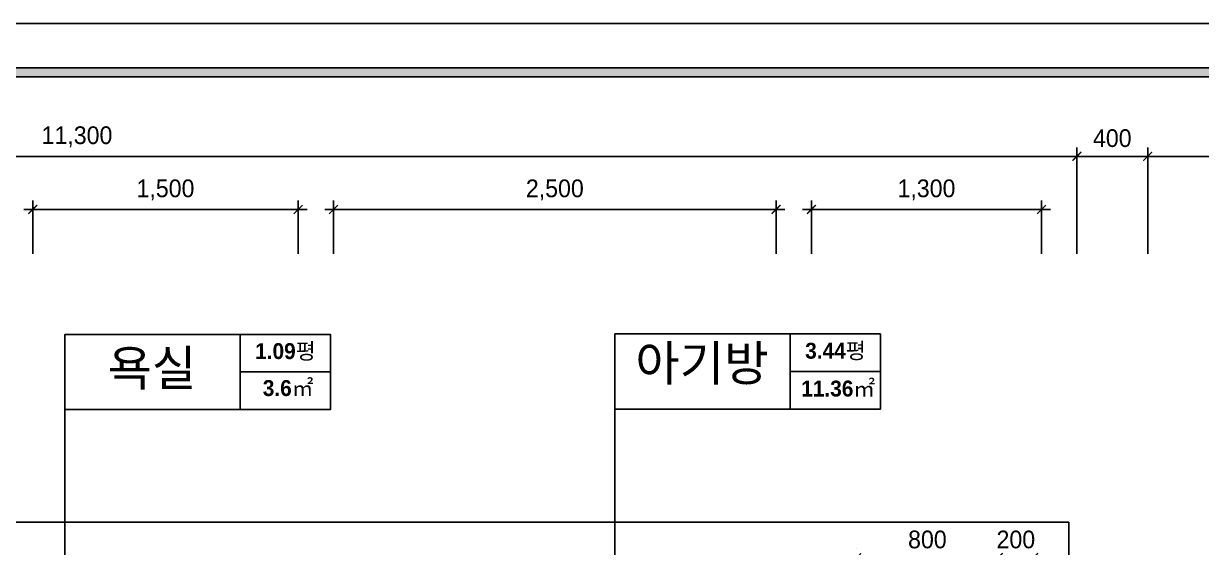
# Model space of a CAD drawing. Header units: inches. Extents: x 261411 to 598054, y 5888 to 34411.
# Drawn here: x 292346 to 299002, y 18279 to 21238 of the extents above; entities that cross this region are included whole.
import ezdxf
from ezdxf.enums import TextEntityAlignment as Align

# ---------------------------------------------------------------- set-up
doc = ezdxf.new("R2010")
doc.units = ezdxf.units.IN
doc.header["$LTSCALE"] = 50
doc.header["$MEASUREMENT"] = 0
for name, color, linetype in [('02-WAL', 2, 'Continuous'), ('03-TEXT', 3, 'Continuous'), ('07-DIM', 5, 'Continuous'), ('07-DIM WAL', 5, 'Continuous'), ('FORM(YOURNAME)-1', 1, 'Continuous'), ('FORM(YOURNAME)-11', 1, 'Continuous')]:
    doc.layers.add(name, color=color, linetype=linetype)
doc.styles.add('HY 울릉도 L', font='')
doc.styles.add('YOURNAME', font='HY울릉도M.TTF')
doc.styles.add('넥슨고딕', font='NEXONLv1GothicBold.ttf')
doc.styles.add('코레일둥고', font='Korail_Round_Gothic_Medium.ttf')
doc.styles.get('HY 울릉도 L').set_extended_font_data('HY울릉도L')
doc.dimstyles.new('50', dxfattribs={"dimscale": 50, "dimtxt": 2, "dimasz": 1, "dimexe": 1, "dimexo": 1, "dimgap": 1, "dimtad": 1, "dimdec": 0, "dimrnd": 0.05, "dimdsep": 46, "dimlunit": 6, "dimtxsty": 'HY 울릉도 L', "dimblk": 'ARCHTICK', "dimcen": 2.5, "dimdle": 1, "dimclrd": 133, "dimclre": 133, "dimclrt": 30, "dimadec": 0, "dimazin": 0, "dimtfac": 1, "dimtdec": 0, "dimtix": 1, "dimtmove": 2, "dimatfit": 3, "dimldrblk": 'ARCHTICK', "dimfxl": 1, "dimlwd": -1, "dimlwe": -1, "dimarcsym": 0})

# ---------------------------------------------------------------- blocks, each defined once
blk = doc.blocks.new('_ArchTick')
at = {"color": 0, "linetype": 'ByBlock', "const_width": 0.15}
blk.add_lwpolyline([(-0.5, -0.5), (0.5, 0.5)], dxfattribs=at)
blk = doc.blocks.new('*D807')
at = {"layer": '07-DIM WAL', "color": 133}
for p, q in [((297053.6, 18271), (297053.6, 18271)), ((297853.1, 18271), (297853.1, 18271)), ((297903.1, 18221), (297003.6, 18221))]:
    blk.add_line(p, q, dxfattribs=at)
at = {"layer": 'Defpoints', "color": 0}
for p in [(297053.6, 18221), (297053.6, 18221), (297853.1, 18221)]:
    blk.add_point(p, dxfattribs=at)
at = {"layer": '07-DIM WAL', "color": 133, "xscale": 50, "yscale": 50, "zscale": 50, "rotation": 180}
blk.add_blockref('_ArchTick', (297053.6, 18221), dxfattribs=at)
at = {"layer": '07-DIM WAL', "color": 133, "xscale": 50, "yscale": 50, "zscale": 50}
blk.add_blockref('_ArchTick', (297853.1, 18221), dxfattribs=at)
at = {"layer": '07-DIM WAL', "color": 30, "insert": (297453.3, 18323.1), "char_height": 100, "attachment_point": 5, "style": 'HY 울릉도 L'}
blk.add_mtext('800', dxfattribs=at)
blk = doc.blocks.new('*D808')
at = {"layer": '07-DIM WAL', "color": 133}
for p, q in [((297853.1, 18271), (297853.1, 18271)), ((298053.1, 18271), (298053.1, 18271)), ((297803.1, 18221), (298103.1, 18221))]:
    blk.add_line(p, q, dxfattribs=at)
at = {"layer": 'Defpoints', "color": 0}
for p in [(297853.1, 18221), (298053.1, 18221), (298053.1, 18221)]:
    blk.add_point(p, dxfattribs=at)
at = {"layer": '07-DIM WAL', "color": 133, "xscale": 50, "yscale": 50, "zscale": 50}
blk.add_blockref('_ArchTick', (297853.1, 18221), dxfattribs=at)
at = {"layer": '07-DIM WAL', "color": 133, "xscale": 50, "yscale": 50, "zscale": 50, "rotation": 180}
blk.add_blockref('_ArchTick', (298053.1, 18221), dxfattribs=at)
at = {"layer": '07-DIM WAL', "color": 30, "insert": (297953.1, 18323.1), "char_height": 100, "attachment_point": 5, "style": 'HY 울릉도 L'}
blk.add_mtext('200', dxfattribs=at)
blk = doc.blocks.new('vudauseh')
at = {"layer": '02-WAL'}
for p, q in [((276753.1, 18421), (265672.1, 18421)), ((276753.1, 18221), (276753.1, 18421))]:
    blk.add_line(p, q, dxfattribs=at)
blk = doc.blocks.new('cjswjdeh')
blk.add_blockref('vudauseh', (35396.2, -3661.2))
blk = doc.blocks.new('FORM-ELEVATION')
at = {"layer": 'FORM(YOURNAME)-11'}
h = blk.add_hatch(color=256, dxfattribs=at)
h.dxf.hatch_style = 1
h.paths.add_polyline_path([(-10309, 35708), (71691, 35708), (71691, 35508), (-10309, 35508)])
h.paths.add_polyline_path([(-10309, -21492), (71691, -21492), (71691, -21692), (-10309, -21692)])
at = {"layer": 'Defpoints', "color": 158}
for points in [[(-10309, -21692), (71691, -21692), (71691, 35708), (-10309, 35708)], [(-8309, 33708), (61071, 33708), (61071, -19692), (-8309, -19692)]]:
    blk.add_lwpolyline(points, close=True, dxfattribs=at)
at = {"layer": 'FORM(YOURNAME)-11', "color": 250}
blk.add_lwpolyline([(-11309, -22692), (72691, -22692), (72691, 36708), (-11309, 36708)], close=True, dxfattribs=at)
at = {"layer": 'FORM(YOURNAME)-11'}
blk.add_lwpolyline([(-10309, 35708), (71691, 35708), (71691, 35508), (-10309, 35508)], close=True, dxfattribs=at)
at = {"layer": 'FORM(YOURNAME)-11', "color": 3, "style": 'YOURNAME'}
for tag, height, p in [('1', 450, (71041, -1219)), ('2', 450, (71041, -1863)), ('3', 450, (71041, -3150)), ('4', 450, (71041, -5081)), ('5', 515, (71041, -7398)), ('6', 515, (71041, -9650)), ('7', 515, (71041, -11903)), ('8', 515, (71041, -14155)), ('9', 515, (71041, -16408)), ('10', 515, (66791, -18596)), ('11', 515, (71041, -18660)), ('12', 515, (66791, -20848)), ('13', 515, (71041, -20848))]:
    blk.add_attdef(tag, text='', height=height, dxfattribs=at).set_placement(p, align=Align.MIDDLE_RIGHT)
blk = doc.blocks.new('*D822')
at = {"layer": '07-DIM', "color": 133}
for p, q in [((292398.1, 19937.8), (292398.1, 20237.8)), ((293898.1, 19937.8), (293898.1, 20237.8)), ((292348.1, 20187.8), (293948.1, 20187.8))]:
    blk.add_line(p, q, dxfattribs=at)
at = {"layer": 'Defpoints', "color": 0}
for p in [(293898.1, 20187.8), (292398.1, 19887.8), (293898.1, 19887.8)]:
    blk.add_point(p, dxfattribs=at)
at = {"layer": '07-DIM', "color": 133, "xscale": 50, "yscale": 50, "zscale": 50, "rotation": 180}
blk.add_blockref('_ArchTick', (292398.1, 20187.8), dxfattribs=at)
at = {"layer": '07-DIM', "color": 133, "xscale": 50, "yscale": 50, "zscale": 50}
blk.add_blockref('_ArchTick', (293898.1, 20187.8), dxfattribs=at)
at = {"layer": '07-DIM', "color": 30, "insert": (293148.1, 20297.7), "char_height": 100, "attachment_point": 5, "style": 'HY 울릉도 L'}
blk.add_mtext('1,500', dxfattribs=at)
blk = doc.blocks.new('*D823')
at = {"layer": '07-DIM', "color": 133}
for p, q in [((294098.1, 19937.8), (294098.1, 20237.8)), ((296598.1, 19937.8), (296598.1, 20237.8)), ((294048.1, 20187.8), (296648.1, 20187.8))]:
    blk.add_line(p, q, dxfattribs=at)
at = {"layer": 'Defpoints', "color": 0}
for p in [(296598.1, 20187.8), (294098.1, 19887.8), (296598.1, 19887.8)]:
    blk.add_point(p, dxfattribs=at)
at = {"layer": '07-DIM', "color": 133, "xscale": 50, "yscale": 50, "zscale": 50, "rotation": 180}
blk.add_blockref('_ArchTick', (294098.1, 20187.8), dxfattribs=at)
at = {"layer": '07-DIM', "color": 133, "xscale": 50, "yscale": 50, "zscale": 50}
blk.add_blockref('_ArchTick', (296598.1, 20187.8), dxfattribs=at)
at = {"layer": '07-DIM', "color": 30, "insert": (295348.1, 20297.7), "char_height": 100, "attachment_point": 5, "style": 'HY 울릉도 L'}
blk.add_mtext('2,500', dxfattribs=at)
blk = doc.blocks.new('*D824')
at = {"layer": '07-DIM', "color": 133}
for p, q in [((296798.1, 19937.8), (296798.1, 20237.8)), ((298098.1, 19937.8), (298098.1, 20237.8)), ((296748.1, 20187.8), (298148.1, 20187.8))]:
    blk.add_line(p, q, dxfattribs=at)
at = {"layer": 'Defpoints', "color": 0}
for p in [(298098.1, 20187.8), (296798.1, 19887.8), (298098.1, 19887.8)]:
    blk.add_point(p, dxfattribs=at)
at = {"layer": '07-DIM', "color": 133, "xscale": 50, "yscale": 50, "zscale": 50, "rotation": 180}
blk.add_blockref('_ArchTick', (296798.1, 20187.8), dxfattribs=at)
at = {"layer": '07-DIM', "color": 133, "xscale": 50, "yscale": 50, "zscale": 50}
blk.add_blockref('_ArchTick', (298098.1, 20187.8), dxfattribs=at)
at = {"layer": '07-DIM', "color": 30, "insert": (297448.1, 20297.8), "char_height": 100, "attachment_point": 5, "style": 'HY 울릉도 L'}
blk.add_mtext('1,300', dxfattribs=at)
blk = doc.blocks.new('*D825')
at = {"layer": '07-DIM', "color": 133}
for p, q in [((298298.1, 19937.8), (298298.1, 20537.8)), ((298698.1, 19937.8), (298698.1, 20537.8)), ((298248.1, 20487.8), (298748.1, 20487.8))]:
    blk.add_line(p, q, dxfattribs=at)
at = {"layer": 'Defpoints', "color": 0}
for p in [(298698.1, 20487.8), (298298.1, 19887.8), (298698.1, 19887.8)]:
    blk.add_point(p, dxfattribs=at)
at = {"layer": '07-DIM', "color": 133, "xscale": 50, "yscale": 50, "zscale": 50, "rotation": 180}
blk.add_blockref('_ArchTick', (298298.1, 20487.8), dxfattribs=at)
at = {"layer": '07-DIM', "color": 133, "xscale": 50, "yscale": 50, "zscale": 50}
blk.add_blockref('_ArchTick', (298698.1, 20487.8), dxfattribs=at)
at = {"layer": '07-DIM', "color": 30, "insert": (298498.1, 20589.9), "char_height": 100, "attachment_point": 5, "style": 'HY 울릉도 L'}
blk.add_mtext('400', dxfattribs=at)
blk = doc.blocks.new('*D827')
at = {"layer": '07-DIM', "color": 133}
for p, q in [((286998.1, 19937.8), (286998.1, 20537.8)), ((298298.1, 19937.8), (298298.1, 20537.8)), ((286948.1, 20487.8), (298348.1, 20487.8))]:
    blk.add_line(p, q, dxfattribs=at)
at = {"layer": 'Defpoints', "color": 0}
for p in [(298298.1, 20487.8), (286998.1, 19887.8), (298298.1, 19887.8)]:
    blk.add_point(p, dxfattribs=at)
at = {"layer": '07-DIM', "color": 133, "xscale": 50, "yscale": 50, "zscale": 50, "rotation": 180}
blk.add_blockref('_ArchTick', (286998.1, 20487.8), dxfattribs=at)
at = {"layer": '07-DIM', "color": 133, "xscale": 50, "yscale": 50, "zscale": 50}
blk.add_blockref('_ArchTick', (298298.1, 20487.8), dxfattribs=at)
at = {"layer": '07-DIM', "color": 30, "insert": (292648.1, 20597.8), "char_height": 100, "attachment_point": 5, "style": 'HY 울릉도 L'}
blk.add_mtext('11,300', dxfattribs=at)

msp = doc.modelspace()

# ---------------------------------------------------------------- linework, layer by layer
at = {"layer": '03-TEXT', "color": 7}
for p, q in [((293570.4, 19482.3), (293570.4, 19057.8)), ((296678.4, 19484.8), (296678.4, 19060.2)), ((293570.4, 19270.1), (294080, 19270.1)), ((296678.4, 19272.5), (297188, 19272.5)), ((292580, 19060.2), (292580, 17810.7)), ((295688, 19060.2), (295688, 17810.7))]:
    msp.add_line(p, q, dxfattribs=at)
for points in [[(292580, 19057.8), (294080, 19057.8), (294080, 19482.3), (292580, 19482.3)], [(295688, 19060.2), (297188, 19060.2), (297188, 19484.8), (295688, 19484.8)]]:
    msp.add_lwpolyline(points, close=True, dxfattribs=at)

# ---------------------------------------------------------------- block references
msp.add_blockref('cjswjdeh', (-13896.2, 3661.2))
at = {"layer": 'FORM(YOURNAME)-1', "xscale": 0.2500000000000001, "yscale": 0.2500000000000001, "zscale": 0.2500000000000001}
msp.add_blockref('FORM-ELEVATION', (286238.6, 12060.7), dxfattribs=at)

# ---------------------------------------------------------------- texts
at = {"layer": '03-TEXT'}
for s, height, style, p in [('1.09평', 90, '넥슨고딕', (293825.8, 19342.5)), ('아기방', 200, '코레일둥고', (296179.8, 19219.9)), ('3.44평', 90, '넥슨고딕', (296933.8, 19344.9)), ('욕실', 200, '코레일둥고', (293071.7, 19191.9)), ('3.6㎡', 90, '넥슨고딕', (293841.2, 19134)), ('11.36㎡', 90, '넥슨고딕', (296949.2, 19131.2))]:
    msp.add_text(s, height=height, dxfattribs=dict(at, style=style)).set_placement(p, align=Align.CENTER)

# ---------------------------------------------------------------- dimensions: what is measured, and where the dimension line sits
at = {"layer": '07-DIM'}
for base, p1, p2, picture, middle in [((298298.1, 20487.8), (286998.1, 19887.8), (298298.1, 19887.8), '*D827', (292648.1, 20597.8)), ((298698.1, 20487.8), (298298.1, 19887.8), (298698.1, 19887.8), '*D825', (298498.1, 20589.9)), ((293898.1, 20187.8), (292398.1, 19887.8), (293898.1, 19887.8), '*D822', (293148.1, 20297.7)), ((296598.1, 20187.8), (294098.1, 19887.8), (296598.1, 19887.8), '*D823', (295348.1, 20297.7)), ((298098.1, 20187.8), (296798.1, 19887.8), (298098.1, 19887.8), '*D824', (297448.1, 20297.8))]:
    dim = msp.add_linear_dim(base=base, p1=p1, p2=p2, dimstyle='50', override={"dimfxl": 0}, dxfattribs=at)
    dim.commit()
    dim.dimension.update_dxf_attribs({"geometry": picture, "text_midpoint": middle})
at = {"layer": '07-DIM WAL'}
for base, p1, p2, picture, middle in [((297053.5715349, 18220.9537138), (297853.0715349, 18220.9537138), (297053.5715349, 18220.9537138), '*D807', (297453.3215349, 18323.1246771)), ((298053.1, 18221), (297853.1, 18221), (298053.1, 18221), '*D808', (297953.1, 18323.1))]:
    dim = msp.add_linear_dim(base=base, p1=p1, p2=p2, dimstyle='50', dxfattribs=at)
    dim.commit()
    dim.dimension.update_dxf_attribs({"geometry": picture, "text_midpoint": middle})

doc.saveas('drawing.dxf')
